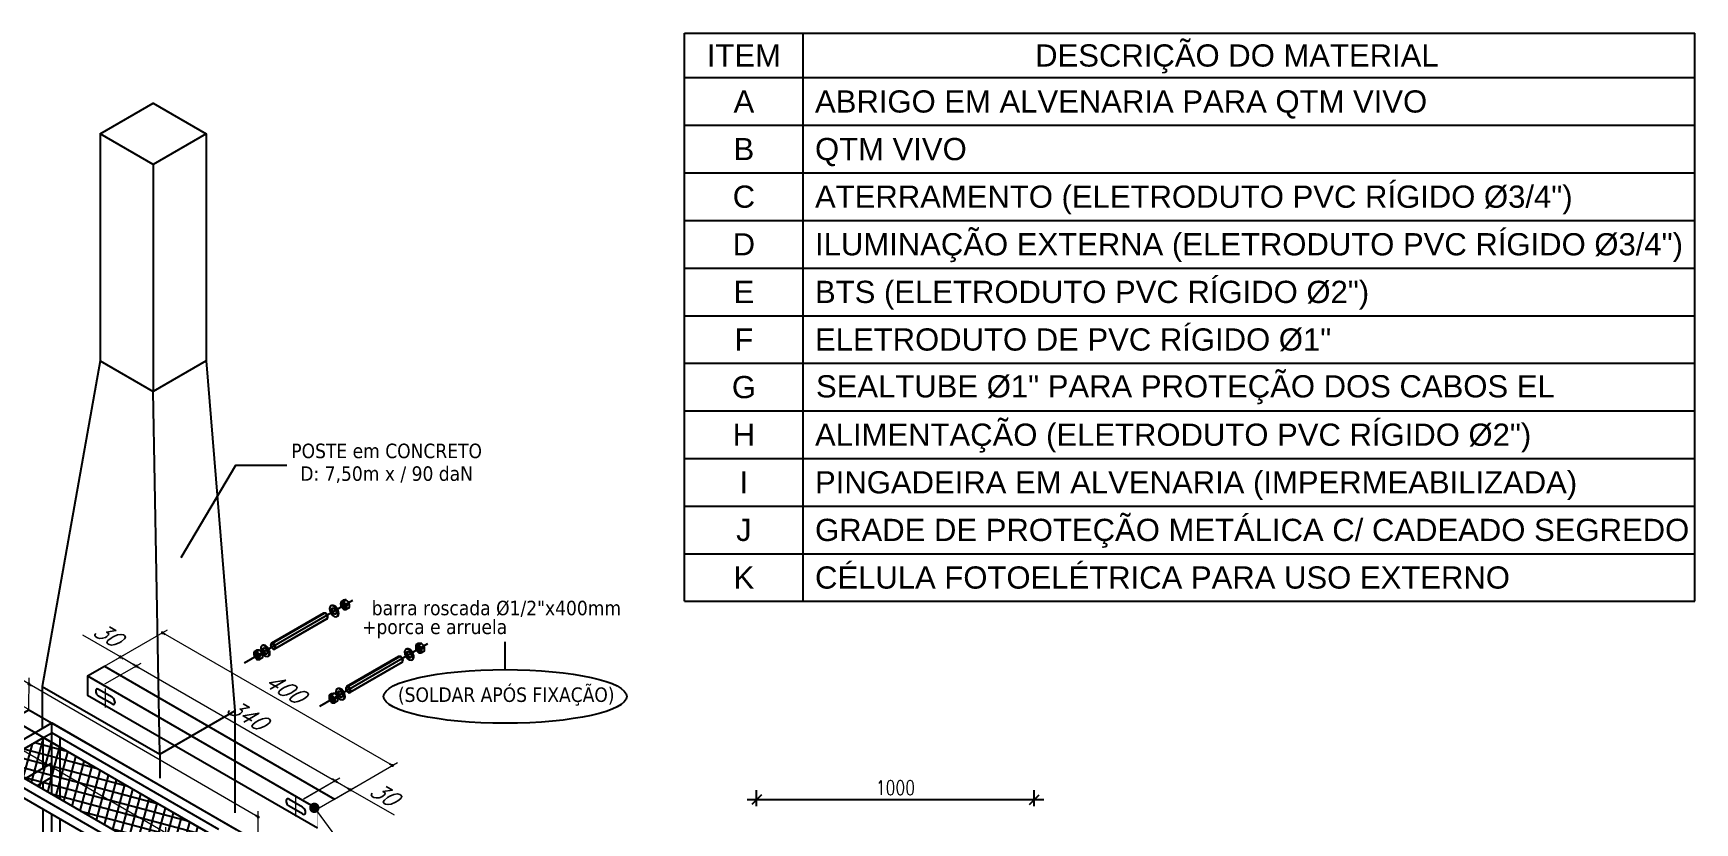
# Model space of a CAD drawing. Header units: inches. Extents: x -7660 to 802, y -193 to 3.
# Drawn here: x 491.84 to 508.31, y -134.21 to -126.38 of the extents above; entities that cross this region are included whole.
import ezdxf
from ezdxf.enums import TextEntityAlignment as Align

# ---------------------------------------------------------------- set-up
doc = ezdxf.new("R2010")
doc.units = ezdxf.units.IN
doc.header["$MEASUREMENT"] = 0
for name, color, linetype in [('0-A INSTALAR', 10, 'Continuous'), ('0-PENA01', 1, 'Continuous'), ('Civil_Titulo', 7, 'Continuous'), ('COTA', 7, 'Continuous'), ('COTAS', 8, 'Continuous'), ('detalhes', 7, 'Continuous'), ('TEXTO', 7, 'Continuous')]:
    doc.layers.add(name, color=color, linetype=linetype)
doc.layers.add('existente', color=8, linetype='Continuous', lineweight=0)
doc.styles.add('Arial', font='arial.ttf')
doc.styles.add('LM-TXT-2', font='simplex.shx', dxfattribs={"width": 0.8})
doc.styles.add('ROMANS', font='romans.shx', dxfattribs={"height": 10})
doc.styles.get("Standard").update_dxf_attribs({"font": 'arial.ttf'})
doc.styles.add('tahoma', font='tahoma.ttf')
doc.dimstyles.new('CIV-COTAS 1-75-A INSTALAR', dxfattribs={"dimscale": 0, "dimtxt": 0.15, "dimasz": 0.1, "dimexe": 0.1, "dimexo": 0.1, "dimgap": 0.05, "dimtad": 1, "dimzin": 1, "dimdsep": 46, "dimtxsty": 'LM-TXT-2', "dimblk": 'OBLIQUE', "dimcen": 0.1, "dimdle": 0.1, "dimclrd": 256, "dimclre": 256, "dimclrt": 256, "dimadec": 0, "dimazin": 0, "dimtfac": 1, "dimtmove": 2, "dimatfit": 3, "dimfxl": 1, "dimtfill": 1, "dimtolj": 1, "dimtzin": 12, "dimarcsym": 0})
doc.dimstyles.get("Standard").update_dxf_attribs({"dimtxt": 0.15, "dimasz": 0.09, "dimexe": 0.18, "dimexo": 0.18, "dimgap": 0.18, "dimtad": 1, "dimdec": 3, "dimzin": 1, "dimdsep": 46, "dimtxsty": 'Standard', "dimblk1": 'DOT', "dimblk2": 'DOT', "dimsah": 1, "dimcen": 2.5, "dimadec": 0, "dimazin": 0, "dimtfac": 1, "dimtdec": 3, "dimtmove": 0, "dimatfit": 3, "dimldrblk": 'DOT', "dimfxl": 1, "dimtolj": 1, "dimtzin": 1, "dimarcsym": 0})
doc.dimstyles.new('STANDARD$0', dxfattribs={"dimtxt": 0.15, "dimasz": 0.25, "dimexe": 0.2, "dimexo": 0.4, "dimgap": 0.08, "dimtad": 1, "dimdsep": 46, "dimtxsty": 'ROMANS', "dimblk": 'OBLIQUE', "dimcen": 2.5, "dimclrd": 1, "dimclre": 1, "dimclrt": 2, "dimadec": 0, "dimazin": 0, "dimtfac": 1, "dimtmove": 2, "dimatfit": 3, "dimldrblk": 'OBLIQUE', "dimfxl": 1, "dimtolj": 1, "dimtzin": 0, "dimarcsym": 0})

# ---------------------------------------------------------------- blocks, each defined once
blk = doc.blocks.new('DOT')
at = {"layer": 'COTAS', "color": 0, "linetype": 'ByBlock'}
blk.add_line((-0.5, 0), (-1, 0), dxfattribs=at)
at = {"layer": 'COTAS', "color": 0, "linetype": 'ByBlock', "const_width": 0.5}
blk.add_lwpolyline([(-0.25, 0, 1), (0.25, 0, 1)], format="xyb", close=True, dxfattribs=at)
blk = doc.blocks.new('*D109')
at = {"layer": 'existente', "color": 8, "linetype": 'ByBlock', "lineweight": -2, "transparency": 16777216}
for p, q in [((40672.059, 20859.123), (40671.614, 20859.38)), ((40672.059, 20858.766), (40672.059, 20859.181)), ((40673.814, 20858.109), (40672.084, 20859.108)), ((40673.84, 20857.738), (40673.84, 20858.152))]:
    blk.add_line(p, q, dxfattribs=at)
at = {"layer": 'existente', "color": 8, "lineweight": -2, "transparency": 16777216, "xscale": 0.03, "yscale": 0.03, "zscale": 0.03}
for p, rotation in [((40672.059, 20859.123), 150.0000000000421), ((40673.84, 20858.094), 330.0000000000421)]:
    blk.add_blockref('DOT', p, dxfattribs=dict(at, rotation=rotation))
at = {"layer": 'existente', "color": 7, "transparency": 16777216, "insert": (40671.886, 20859.367), "char_height": 0.15, "attachment_point": 5, "rotation": 330, "style": 'ROMANS'}
blk.add_mtext('\\A1;{\\Q-30;300}', dxfattribs=at)
blk = doc.blocks.new('_Dot')
at = {"layer": '0-PENA01', "color": 0, "lineweight": -2}
blk.add_line((-0.5, 0), (-1, 0), dxfattribs=at)
at = {"layer": '0-PENA01', "color": 0, "const_width": 0.5}
blk.add_lwpolyline([(-0.25, 0, 1), (0.25, 0, 1)], format="xyb", close=True, dxfattribs=at)
blk = doc.blocks.new('*D105')
at = {"layer": 'existente', "color": 8, "linetype": 'ByBlock', "lineweight": -2, "transparency": 16777216}
for p, q in [((40672.519, 20859.536), (40671.994, 20859.842)), ((40672.519, 20859.286), (40672.52, 20859.594)), ((40674.707, 20858.265), (40672.545, 20859.521)), ((40674.732, 20858), (40674.733, 20858.308))]:
    blk.add_line(p, q, dxfattribs=at)
at = {"layer": 'existente', "color": 8, "lineweight": -2, "transparency": 16777216, "xscale": 0.03, "yscale": 0.03, "zscale": 0.03}
for p, rotation in [((40672.519, 20859.536), 149.8321694187563), ((40674.733, 20858.25), 329.8321694187563)]:
    blk.add_blockref('DOT', p, dxfattribs=dict(at, rotation=rotation))
at = {"layer": 'existente', "color": 7, "transparency": 16777216, "insert": (40672.265, 20859.829), "char_height": 0.15, "attachment_point": 5, "rotation": 329.8322, "style": 'ROMANS'}
blk.add_mtext('\\A1;{\\Q-30;400}', dxfattribs=at)
blk = doc.blocks.new('*D106')
at = {"layer": 'existente', "color": 8, "linetype": 'ByBlock', "lineweight": -2, "transparency": 16777216}
for p, q in [((40671.7, 20859.729), (40669.29, 20858.337)), ((40672.739, 20859.159), (40671.676, 20859.773)), ((40670.277, 20857.738), (40669.214, 20858.351))]:
    blk.add_line(p, q, dxfattribs=at)
at = {"layer": 'existente', "color": 8, "lineweight": -2, "transparency": 16777216, "xscale": 0.03, "yscale": 0.03, "zscale": 0.03}
for p, rotation in [((40671.726, 20859.744), 30.00000000008391), ((40669.264, 20858.322), 210.000000000084)]:
    blk.add_blockref('DOT', p, dxfattribs=dict(at, rotation=rotation))
at = {"layer": 'existente', "color": 7, "transparency": 16777216, "insert": (40670.306, 20859.068), "char_height": 0.15, "attachment_point": 5, "rotation": 30, "style": 'ROMANS'}
blk.add_mtext('\\A1;{\\Q-30;450}', dxfattribs=at)
blk = doc.blocks.new('*D102')
at = {"layer": 'existente', "color": 8, "linetype": 'ByBlock', "lineweight": -2, "transparency": 16777216}
for p, q in [((40673.402, 20859.796), (40673.038, 20860.006)), ((40673.102, 20859.622), (40673.452, 20859.824)), ((40673.253, 20859.535), (40673.603, 20859.737)), ((40673.527, 20859.723), (40673.428, 20859.781))]:
    blk.add_line(p, q, dxfattribs=at)
at = {"layer": 'existente', "color": 8, "lineweight": -2, "transparency": 16777216, "xscale": 0.03, "yscale": 0.03, "zscale": 0.03}
for p, rotation in [((40673.402, 20859.796), 149.9999999984572), ((40673.553, 20859.708), 329.9999999984572)]:
    blk.add_blockref('DOT', p, dxfattribs=dict(at, rotation=rotation))
at = {"layer": 'existente', "color": 7, "transparency": 16777216, "insert": (40673.269, 20860.016), "char_height": 0.15, "attachment_point": 5, "rotation": 330, "style": 'ROMANS'}
blk.add_mtext('\\A1;{\\Q30;30}', dxfattribs=at)
blk = doc.blocks.new('*D112')
at = {"layer": 'existente', "color": 8, "linetype": 'ByBlock', "lineweight": -2, "transparency": 16777216}
for p, q in [((40673.248, 20859.707), (40673.858, 20860.059)), ((40673.834, 20860.015), (40676.003, 20858.763)), ((40675.469, 20858.424), (40676.079, 20858.777))]:
    blk.add_line(p, q, dxfattribs=at)
at = {"layer": 'existente', "color": 8, "lineweight": -2, "transparency": 16777216, "xscale": 0.03, "yscale": 0.03, "zscale": 0.03}
for p, rotation in [((40673.808, 20860.03), 149.9999999997598), ((40676.029, 20858.748), 329.9999999997598)]:
    blk.add_blockref('DOT', p, dxfattribs=dict(at, rotation=rotation))
at = {"layer": 'existente', "color": 7, "transparency": 16777216, "insert": (40674.981, 20859.497), "char_height": 0.15, "attachment_point": 5, "rotation": 330, "style": 'ROMANS'}
blk.add_mtext('\\A1;{\\Q30;400}', dxfattribs=at)
blk = doc.blocks.new('*D103')
at = {"layer": 'existente', "color": 8, "linetype": 'ByBlock', "lineweight": -2, "transparency": 16777216}
for p, q in [((40675.171, 20858.427), (40675.522, 20858.63)), ((40675.323, 20858.34), (40675.673, 20858.542)), ((40675.498, 20858.586), (40675.597, 20858.528)), ((40675.623, 20858.513), (40676.045, 20858.27))]:
    blk.add_line(p, q, dxfattribs=at)
at = {"layer": 'existente', "color": 8, "lineweight": -2, "transparency": 16777216, "xscale": 0.03, "yscale": 0.03, "zscale": 0.03}
for p, rotation in [((40675.472, 20858.601), 149.9999999984572), ((40675.623, 20858.513), 329.9999999984572)]:
    blk.add_blockref('DOT', p, dxfattribs=dict(at, rotation=rotation))
at = {"layer": 'existente', "color": 7, "transparency": 16777216, "insert": (40675.938, 20858.476), "char_height": 0.15, "attachment_point": 5, "rotation": 330, "style": 'ROMANS'}
blk.add_mtext('\\A1;{\\Q30;30}', dxfattribs=at)
blk = doc.blocks.new('*D104')
at = {"layer": 'existente', "color": 8, "linetype": 'ByBlock', "lineweight": -2, "transparency": 16777216}
for p, q in [((40673.253, 20859.535), (40673.603, 20859.737)), ((40673.579, 20859.693), (40675.446, 20858.616)), ((40675.172, 20858.427), (40675.522, 20858.629))]:
    blk.add_line(p, q, dxfattribs=at)
at = {"layer": 'existente', "color": 8, "lineweight": -2, "transparency": 16777216, "xscale": 0.03, "yscale": 0.03, "zscale": 0.03}
for p, rotation in [((40673.553, 20859.708), 149.9999999998046), ((40675.472, 20858.601), 329.9999999998046)]:
    blk.add_blockref('DOT', p, dxfattribs=dict(at, rotation=rotation))
at = {"layer": 'existente', "color": 7, "transparency": 16777216, "insert": (40674.614, 20859.24), "char_height": 0.15, "attachment_point": 5, "rotation": 330, "style": 'ROMANS'}
blk.add_mtext('\\A1;{\\Q30;340}', dxfattribs=at)
blk = doc.blocks.new('_OBLIQUE')
at = {"color": 0, "linetype": 'ByBlock', "lineweight": -2}
blk.add_line((-0.5, -0.5), (0.5, 0.5), dxfattribs=at)
blk = doc.blocks.new('*D121')
at = {"lineweight": -2, "transparency": 16777216}
for p, q in [((3761.712, 1841.316), (3761.712, 1841.486)), ((3764.617, 1841.316), (3764.617, 1841.486)), ((3761.612, 1841.386), (3764.717, 1841.386))]:
    blk.add_line(p, q, dxfattribs=at)
at = {"lineweight": -2, "transparency": 16777216, "xscale": 0.1, "yscale": 0.1, "zscale": 0.1, "rotation": 180}
blk.add_blockref('_OBLIQUE', (3761.712, 1841.386), dxfattribs=at)
at = {"lineweight": -2, "transparency": 16777216, "xscale": 0.1, "yscale": 0.1, "zscale": 0.1}
blk.add_blockref('_OBLIQUE', (3764.617, 1841.386), dxfattribs=at)
at = {"transparency": 16777216, "insert": (3763.164, 1841.511), "char_height": 0.15, "attachment_point": 5, "style": 'LM-TXT-2', "bg_fill": 3, "box_fill_scale": 1.1, "bg_fill_color": 256, "bg_fill_true_color": 13158600, "bg_fill_transparency": 0}
blk.add_mtext('\\A1;1000', dxfattribs=at)
blk = doc.blocks.new('fddg.f5g.f65g.df65g.df')
at = {"layer": 'detalhes', "linetype": 'ByBlock'}
h = blk.add_hatch(dxfattribs=at)
h.set_pattern_fill('ANSI37', color=8, scale=0.7, angle=30)
h.set_pattern_definition([(75, (-40717.41185, -20847.534755), (-0.0845185098, 0.02264666645), []), (165, (-40717.41185, -20847.534755), (-0.02264666645, -0.0845185098), [])])
h.paths.add_polyline_path([(-1.764, -1.989), (-0.149, -2.921), (0.286, -2.671), (-1.333, -1.74)])
at = {"color": 8, "linetype": 'ByBlock'}
for p, q in [((-0.782, 4.094), (-0.782, 1.9)), ((0.242, 4.094), (0.242, 1.9)), ((-0.27, 3.798), (-0.27, 1.605)), ((-0.782, 1.9), (-1.342, -1.243)), ((-0.782, 1.9), (-0.27, 1.605)), ((0.242, 1.9), (-0.27, 1.605)), ((0.242, 1.9), (0.518, -1.479)), ((0.613, -1.014), (1.658, -0.411)), ((1.586, -0.453), (1.542, -0.478)), ((0.748, -0.936), (0.704, -0.962)), ((1.338, -1.433), (2.383, -0.83)), ((2.311, -0.871), (2.267, -0.897)), ((-1.342, -1.243), (-1.342, -1.649)), ((1.474, -1.355), (1.429, -1.38)), ((-0.207, -1.898), (0.518, -1.479)), ((0.518, -1.479), (0.518, -2.465)), ((-0.207, -1.898), (-0.207, -2.129))]:
    blk.add_line(p, q, dxfattribs=at)
at = {"color": 1, "linetype": 'ByBlock'}
for p, q in [((-0.904, -1.142), (-0.741, -1.048)), ((-0.741, -1.048), (1.48, -2.331)), ((-0.904, -1.142), (1.317, -2.425)), ((-0.904, -1.142), (-0.904, -1.331)), ((1.317, -2.613), (-0.904, -1.331)), ((-1.93, -1.989), (-1.413, -1.69)), ((-1.764, -1.989), (-1.33, -1.738))]:
    blk.add_line(p, q, dxfattribs=at)
at = {"color": 1}
for p, q in [((-0.667, -1.347), (-0.797, -1.272)), ((-0.667, -1.413), (-0.797, -1.338)), ((1.172, -2.409), (1.042, -2.334)), ((1.172, -2.475), (1.042, -2.399))]:
    blk.add_line(p, q, dxfattribs=at)
at = {"color": 8}
for p, q in [((-1.413, -1.69), (-1.25, -1.596)), ((-1.33, -1.738), (-1.25, -1.692)), ((0.365, -2.625), (-1.25, -1.692))]:
    blk.add_line(p, q, dxfattribs=at)
at = {"color": 8, "linetype": 'ByBlock'}
for points in [[(-0.27, 3.798), (-0.782, 4.094), (-0.27, 4.389), (0.242, 4.094), (-0.27, 3.798)], [(-1.342, -1.243), (-0.207, -1.898), (-0.27, 1.605)], [(0, 0), (0.529, 0.893), (1.021, 0.893)]]:
    blk.add_lwpolyline(points, dxfattribs=at)
at = {"color": 1}
for points in [[(3.129, -1.081), (3.129, -0.813)], [(-1.511, -2.135), (-1.257, -1.989), (-1.257, -2.127), (-1.39, -2.204)]]:
    blk.add_lwpolyline(points, dxfattribs=at)
at = {"color": 1, "linetype": 'ByBlock'}
for points in [[(0.589, -2.846), (-1.633, -1.563), (-1.47, -1.469), (0.752, -2.751)], [(-1.333, -2.032), (-1.333, -1.74)], [(-1.25, -2.285), (-1.25, -1.784)], [(-1.167, -2.333), (-1.167, -1.832)], [(-1.764, -1.989), (-1.93, -1.989), (-0.149, -3.017)], [(-1.93, -1.989), (-1.764, -1.989), (-0.149, -2.921)], [(-1.826, -2.145), (-0.149, -3.114)], [(-1.333, -2.237), (-1.333, -2.171)], [(-1.333, -4.821), (-1.333, -2.43)], [(-1.25, -4.773), (-1.25, -2.478)], [(-1.167, -4.917), (-1.167, -2.526)]]:
    blk.add_lwpolyline(points, dxfattribs=at)
at = {"color": 8}
for points in [[(-1.25, -1.784), (-1.25, -1.596), (0.532, -2.625)], [(-1.167, -1.832), (-1.167, -1.74)]]:
    blk.add_lwpolyline(points, dxfattribs=at)
at = {"color": 1}
blk.add_lwpolyline([(-1.764, -1.989), (-0.149, -2.921), (0.286, -2.671), (-1.333, -1.74)], close=True, dxfattribs=at)
at = {"color": 1, "linetype": 'ByBlock', "const_width": 0.005}
blk.add_lwpolyline([(1.317, -2.613), (1.317, -2.425), (1.48, -2.331)], dxfattribs=at)
at = {"color": 1}
blk.add_ellipse((3.129, -1.34), major_axis=(-1.174, 0), ratio=0.220588, dxfattribs=at)
at = {"color": 1, "linetype": 'ByBlock'}
for centre, start_param, end_param in [((-0.797, -1.305), 2.356194, 5.497787), ((-0.667, -1.38), 5.497787, 8.63938), ((1.042, -2.366), 2.356194, 5.497787), ((1.172, -2.442), 5.497787, 8.63938)]:
    blk.add_ellipse(centre, major_axis=(0.0201, -0.0349), ratio=0.57735, start_param=start_param, end_param=end_param, dxfattribs=at)
at = {"layer": '0-A INSTALAR', "color": 4, "extrusion": (0.707107, -0.408248, 0.57735)}
for p, q in [((1.445, -0.466), (1.449, -0.464)), ((1.565, -0.411), (1.542, -0.425)), ((1.595, -0.409), (1.572, -0.422)), ((1.601, -0.458), (1.624, -0.445)), ((1.624, -0.484), (1.601, -0.498)), ((0.728, -0.895), (0.705, -0.908)), ((0.757, -0.892), (0.734, -0.906)), ((0.763, -0.942), (0.786, -0.929)), ((0.781, -0.849), (0.785, -0.847)), ((2.17, -0.885), (2.174, -0.882)), ((2.29, -0.83), (2.267, -0.843)), ((2.32, -0.827), (2.297, -0.841)), ((2.326, -0.877), (2.349, -0.864)), ((2.349, -0.903), (2.326, -0.916)), ((0.786, -0.968), (0.763, -0.981)), ((1.506, -1.268), (1.51, -1.266)), ((1.453, -1.314), (1.43, -1.327)), ((1.482, -1.311), (1.459, -1.324)), ((1.488, -1.361), (1.511, -1.347)), ((1.511, -1.386), (1.488, -1.4))]:
    blk.add_line(p, q, dxfattribs=at)
at = {"layer": '0-A INSTALAR', "color": 4}
for p, q in [((1.375, -0.537), (0.873, -0.826)), ((0.883, -0.825), (1.385, -0.536)), ((1.408, -0.594), (0.906, -0.884)), ((0.913, -0.873), (1.414, -0.584)), ((2.1, -0.955), (1.598, -1.245)), ((1.608, -1.244), (2.11, -0.954)), ((2.133, -1.013), (1.631, -1.302)), ((1.638, -1.292), (2.139, -1.002))]:
    blk.add_line(p, q, dxfattribs=at)
for centre, radius, start, end in [((1.597, -0.603), 0.195, 90.7761, 99.4318), ((1.541, -0.482), 0.0906, 23.8545, 53.7334), ((1.494, -0.465), 0.131, 351.4326, 8.5674), ((0.76, -1.087), 0.195, 90.7761, 99.4318), ((0.703, -0.965), 0.0906, 23.8545, 53.7334), ((0.657, -0.948), 0.131, 351.4326, 8.5674), ((2.322, -1.022), 0.195, 90.7761, 99.4318), ((2.266, -0.901), 0.0906, 23.8545, 53.7334), ((2.219, -0.883), 0.131, 351.4326, 8.5674), ((1.485, -1.506), 0.195, 90.7761, 99.4318), ((1.429, -1.384), 0.0906, 23.8545, 53.7334), ((1.382, -1.367), 0.131, 351.4326, 8.5674)]:
    blk.add_arc(centre, radius, start, end, dxfattribs=at)
for centre, major_axis, start_param, end_param in [((1.474, -0.517), (0.0296, -0.0512), 4.840834, 10.995574), ((1.48, -0.514), (0.0296, -0.0512), 6.193368, 9.514595), ((1.572, -0.461), (0.0157, -0.0271), 3.314059, 6.110719), ((1.575, -0.459), (0.0165, -0.0286), 3.314059, 6.110719), ((1.578, -0.457), (0.0157, -0.0271), 3.314059, 6.110719), ((1.581, -0.456), (0.0165, -0.0286), 3.491941, 5.932837), ((1.584, -0.454), (0.0157, -0.0271), 3.538411, 5.886367), ((1.587, -0.452), (0.0165, -0.0286), 3.682411, 5.742367), ((1.589, -0.451), (0.0157, -0.0271), 3.765888, 5.65889), ((1.592, -0.449), (0.0165, -0.0286), 3.898189, 5.526589), ((1.595, -0.448), (0.0157, -0.0271), 4.027976, 5.396802), ((1.598, -0.446), (0.0165, -0.0286), 4.173079, 5.251699), ((1.601, -0.444), (0.0157, -0.0271), 4.434147, 4.990631), ((1.391, -0.565), (0.0166, -0.0287), 0, 3.141593), ((1.399, -0.561), (0.0132, -0.0229), 0.146601, 2.994991), ((1.48, -0.514), (0.0165, -0.0286), 3.303128, 6.12165), ((0.735, -0.944), (0.0157, -0.0271), 3.314059, 6.110719), ((0.738, -0.943), (0.0165, -0.0286), 3.314059, 6.110719), ((0.74, -0.941), (0.0157, -0.0271), 3.314059, 6.110719), ((0.743, -0.939), (0.0165, -0.0286), 3.491941, 5.932837), ((0.746, -0.938), (0.0157, -0.0271), 3.538411, 5.886367), ((0.749, -0.936), (0.0165, -0.0286), 3.682411, 5.742367), ((0.752, -0.934), (0.0157, -0.0271), 3.765888, 5.65889), ((0.755, -0.933), (0.0165, -0.0286), 3.898189, 5.526589), ((0.757, -0.931), (0.0157, -0.0271), 4.027976, 5.396802), ((0.76, -0.929), (0.0165, -0.0286), 4.173079, 5.251699), ((0.763, -0.928), (0.0157, -0.0271), 4.434147, 4.990631), ((0.81, -0.901), (0.0296, -0.0512), 4.840834, 10.995574), ((0.815, -0.898), (0.0296, -0.0512), 6.193368, 9.514595), ((0.815, -0.898), (0.0165, -0.0286), 3.303128, 6.12165), ((0.889, -0.855), (0.0166, -0.0287), -1.104568, 4.246161), ((2.116, -0.984), (0.0166, -0.0287), 0, 3.141593), ((2.124, -0.979), (0.0132, -0.0229), 0.146601, 2.994991), ((2.2, -0.936), (0.0296, -0.0512), 4.840834, 10.995574), ((2.205, -0.933), (0.0296, -0.0512), 6.193368, 9.514595), ((2.205, -0.933), (0.0165, -0.0286), 3.303128, 6.12165), ((2.297, -0.879), (0.0157, -0.0271), 3.314059, 6.110719), ((2.3, -0.878), (0.0165, -0.0286), 3.314059, 6.110719), ((2.303, -0.876), (0.0157, -0.0271), 3.314059, 6.110719), ((2.306, -0.874), (0.0165, -0.0286), 3.491941, 5.932837), ((2.309, -0.873), (0.0157, -0.0271), 3.538411, 5.886367), ((2.312, -0.871), (0.0165, -0.0286), 3.682411, 5.742367), ((2.314, -0.87), (0.0157, -0.0271), 3.765888, 5.65889), ((2.317, -0.868), (0.0165, -0.0286), 3.898189, 5.526589), ((2.32, -0.866), (0.0157, -0.0271), 4.027976, 5.396802), ((2.323, -0.865), (0.0165, -0.0286), 4.173079, 5.251699), ((2.326, -0.863), (0.0157, -0.0271), 4.434147, 4.990631), ((1.535, -1.319), (0.0296, -0.0512), 4.840834, 10.995574), ((1.541, -1.316), (0.0296, -0.0512), 6.193368, 9.514595), ((1.615, -1.274), (0.0166, -0.0287), -1.104568, 4.246161), ((1.46, -1.363), (0.0157, -0.0271), 3.314059, 6.110719), ((1.463, -1.361), (0.0165, -0.0286), 3.314059, 6.110719), ((1.465, -1.36), (0.0157, -0.0271), 3.314059, 6.110719), ((1.468, -1.358), (0.0165, -0.0286), 3.491941, 5.932837), ((1.471, -1.356), (0.0157, -0.0271), 3.538411, 5.886367), ((1.474, -1.355), (0.0165, -0.0286), 3.682411, 5.742367), ((1.477, -1.353), (0.0157, -0.0271), 3.765888, 5.65889), ((1.48, -1.351), (0.0165, -0.0286), 3.898189, 5.526589), ((1.482, -1.35), (0.0157, -0.0271), 4.027976, 5.396802), ((1.485, -1.348), (0.0165, -0.0286), 4.173079, 5.251699), ((1.488, -1.347), (0.0157, -0.0271), 4.434147, 4.990631), ((1.541, -1.316), (0.0165, -0.0286), 3.303128, 6.12165)]:
    blk.add_ellipse(centre, major_axis=major_axis, ratio=0.57735, start_param=start_param, end_param=end_param, dxfattribs=at)
for centre, major_axis in [((1.57, -0.462), (0.0165, -0.0286)), ((1.474, -0.517), (0.0165, -0.0286)), ((0.732, -0.946), (0.0165, -0.0286)), ((0.81, -0.901), (0.0165, -0.0286)), ((0.886, -0.857), (0.0131, -0.0228)), ((2.2, -0.936), (0.0165, -0.0286)), ((2.295, -0.881), (0.0165, -0.0286)), ((1.611, -1.276), (0.0131, -0.0228)), ((1.457, -1.364), (0.0165, -0.0286)), ((1.535, -1.319), (0.0165, -0.0286))]:
    blk.add_ellipse(centre, major_axis=major_axis, ratio=0.57735, dxfattribs=at)
for points, knots in [([(1.542, -0.425), (1.542, -0.425), (1.542, -0.425), (1.541, -0.429), (1.541, -0.432), (1.54, -0.439), (1.54, -0.442), (1.54, -0.448), (1.54, -0.452), (1.541, -0.458), (1.541, -0.46), (1.542, -0.463)], [0.7728044, 0.7728044, 0.7728044, 0.7728044, 0.7917463, 0.7917463, 0.9764938, 0.9764938, 1.1612413, 1.1612413, 1.3459888, 1.3459888, 1.5197332, 1.5197332, 1.5197332, 1.5197332]), ([(1.572, -0.422), (1.571, -0.422), (1.571, -0.422), (1.568, -0.423), (1.565, -0.423), (1.56, -0.424), (1.557, -0.424), (1.553, -0.425), (1.55, -0.425), (1.546, -0.425), (1.544, -0.425), (1.542, -0.425), (1.542, -0.425), (1.542, -0.425)], [0.7728044, 0.7728044, 0.7728044, 0.7728044, 0.7917463, 0.7917463, 0.9764938, 0.9764938, 1.1612413, 1.1612413, 1.3459888, 1.3459888, 1.5307363, 1.5307363, 1.5496782, 1.5496782, 1.5496782, 1.5496782]), ([(1.542, -0.463), (1.542, -0.463), (1.542, -0.463), (1.542, -0.463), (1.542, -0.464), (1.542, -0.464), (1.542, -0.464), (1.543, -0.464), (1.543, -0.465), (1.543, -0.465), (1.543, -0.465), (1.543, -0.465)], [5.20496061, 5.20496061, 5.20496061, 5.20496061, 5.21800097, 5.21800097, 5.23104133, 5.23104133, 5.2440817, 5.2440817, 5.25712206, 5.25712206, 5.27016242, 5.27016242, 5.27016242, 5.27016242]), ([(1.543, -0.465), (1.544, -0.468), (1.546, -0.471), (1.55, -0.477), (1.553, -0.48), (1.557, -0.486), (1.56, -0.489), (1.565, -0.495), (1.568, -0.497), (1.571, -0.5), (1.571, -0.5), (1.572, -0.5)], [0.8057246, 0.8057246, 0.8057246, 0.8057246, 0.9764938, 0.9764938, 1.1612413, 1.1612413, 1.3459888, 1.3459888, 1.5307363, 1.5307363, 1.5496782, 1.5496782, 1.5496782, 1.5496782]), ([(1.601, -0.458), (1.6, -0.458), (1.6, -0.458), (1.597, -0.456), (1.594, -0.453), (1.589, -0.447), (1.586, -0.444), (1.582, -0.439), (1.579, -0.436), (1.575, -0.429), (1.573, -0.426), (1.572, -0.423), (1.572, -0.422), (1.572, -0.422)], [0.7728044, 0.7728044, 0.7728044, 0.7728044, 0.7917463, 0.7917463, 0.9764938, 0.9764938, 1.1612413, 1.1612413, 1.3459888, 1.3459888, 1.5307363, 1.5307363, 1.5496782, 1.5496782, 1.5496782, 1.5496782]), ([(1.601, -0.498), (1.601, -0.497), (1.601, -0.497), (1.6, -0.495), (1.599, -0.492), (1.599, -0.485), (1.599, -0.482), (1.599, -0.476), (1.599, -0.473), (1.599, -0.466), (1.6, -0.463), (1.601, -0.459), (1.601, -0.459), (1.601, -0.458)], [0.7728044, 0.7728044, 0.7728044, 0.7728044, 0.7917463, 0.7917463, 0.9764938, 0.9764938, 1.1612413, 1.1612413, 1.3459888, 1.3459888, 1.5307363, 1.5307363, 1.5496782, 1.5496782, 1.5496782, 1.5496782]), ([(1.572, -0.5), (1.572, -0.5), (1.572, -0.5), (1.573, -0.501), (1.575, -0.501), (1.579, -0.5), (1.582, -0.5), (1.586, -0.5), (1.589, -0.5), (1.594, -0.499), (1.597, -0.498), (1.6, -0.498), (1.6, -0.498), (1.601, -0.498)], [0.7728044, 0.7728044, 0.7728044, 0.7728044, 0.7917463, 0.7917463, 0.9764938, 0.9764938, 1.1612413, 1.1612413, 1.3459888, 1.3459888, 1.5307363, 1.5307363, 1.5496782, 1.5496782, 1.5496782, 1.5496782]), ([(0.705, -0.908), (0.705, -0.909), (0.704, -0.909), (0.703, -0.913), (0.703, -0.916), (0.703, -0.923), (0.703, -0.926), (0.703, -0.932), (0.703, -0.935), (0.703, -0.941), (0.703, -0.944), (0.704, -0.946)], [0.7728044, 0.7728044, 0.7728044, 0.7728044, 0.7917463, 0.7917463, 0.9764938, 0.9764938, 1.1612413, 1.1612413, 1.3459888, 1.3459888, 1.5197332, 1.5197332, 1.5197332, 1.5197332]), ([(0.704, -0.946), (0.704, -0.946), (0.704, -0.947), (0.705, -0.947), (0.705, -0.947), (0.705, -0.947), (0.705, -0.948), (0.705, -0.948), (0.705, -0.948), (0.705, -0.949), (0.705, -0.949), (0.705, -0.949)], [5.20496061, 5.20496061, 5.20496061, 5.20496061, 5.21800097, 5.21800097, 5.23104133, 5.23104133, 5.2440817, 5.2440817, 5.25712206, 5.25712206, 5.27016242, 5.27016242, 5.27016242, 5.27016242]), ([(0.734, -0.906), (0.734, -0.906), (0.733, -0.906), (0.73, -0.907), (0.727, -0.907), (0.722, -0.908), (0.72, -0.908), (0.715, -0.908), (0.713, -0.909), (0.708, -0.909), (0.706, -0.909), (0.705, -0.908), (0.705, -0.908), (0.705, -0.908)], [0.7728044, 0.7728044, 0.7728044, 0.7728044, 0.7917463, 0.7917463, 0.9764938, 0.9764938, 1.1612413, 1.1612413, 1.3459888, 1.3459888, 1.5307363, 1.5307363, 1.5496782, 1.5496782, 1.5496782, 1.5496782]), ([(0.705, -0.949), (0.707, -0.952), (0.708, -0.955), (0.713, -0.961), (0.715, -0.964), (0.72, -0.969), (0.722, -0.972), (0.727, -0.978), (0.73, -0.981), (0.733, -0.983), (0.734, -0.983), (0.734, -0.984)], [0.8057246, 0.8057246, 0.8057246, 0.8057246, 0.9764938, 0.9764938, 1.1612413, 1.1612413, 1.3459888, 1.3459888, 1.5307363, 1.5307363, 1.5496782, 1.5496782, 1.5496782, 1.5496782]), ([(0.763, -0.942), (0.763, -0.942), (0.763, -0.942), (0.759, -0.939), (0.757, -0.937), (0.751, -0.931), (0.749, -0.928), (0.744, -0.922), (0.742, -0.919), (0.737, -0.913), (0.735, -0.91), (0.734, -0.906), (0.734, -0.906), (0.734, -0.906)], [0.7728044, 0.7728044, 0.7728044, 0.7728044, 0.7917463, 0.7917463, 0.9764938, 0.9764938, 1.1612413, 1.1612413, 1.3459888, 1.3459888, 1.5307363, 1.5307363, 1.5496782, 1.5496782, 1.5496782, 1.5496782]), ([(0.763, -0.981), (0.763, -0.981), (0.763, -0.981), (0.762, -0.978), (0.762, -0.975), (0.761, -0.969), (0.761, -0.966), (0.761, -0.96), (0.761, -0.956), (0.762, -0.95), (0.762, -0.946), (0.763, -0.943), (0.763, -0.942), (0.763, -0.942)], [0.7728044, 0.7728044, 0.7728044, 0.7728044, 0.7917463, 0.7917463, 0.9764938, 0.9764938, 1.1612413, 1.1612413, 1.3459888, 1.3459888, 1.5307363, 1.5307363, 1.5496782, 1.5496782, 1.5496782, 1.5496782]), ([(2.267, -0.843), (2.267, -0.844), (2.267, -0.844), (2.266, -0.848), (2.266, -0.851), (2.265, -0.858), (2.265, -0.861), (2.265, -0.867), (2.265, -0.87), (2.266, -0.876), (2.266, -0.879), (2.267, -0.881)], [0.7728044, 0.7728044, 0.7728044, 0.7728044, 0.7917463, 0.7917463, 0.9764938, 0.9764938, 1.1612413, 1.1612413, 1.3459888, 1.3459888, 1.5197332, 1.5197332, 1.5197332, 1.5197332]), ([(2.297, -0.841), (2.296, -0.841), (2.296, -0.841), (2.293, -0.842), (2.29, -0.842), (2.285, -0.843), (2.282, -0.843), (2.278, -0.843), (2.275, -0.844), (2.271, -0.844), (2.269, -0.844), (2.268, -0.843), (2.268, -0.843), (2.267, -0.843)], [0.7728044, 0.7728044, 0.7728044, 0.7728044, 0.7917463, 0.7917463, 0.9764938, 0.9764938, 1.1612413, 1.1612413, 1.3459888, 1.3459888, 1.5307363, 1.5307363, 1.5496782, 1.5496782, 1.5496782, 1.5496782]), ([(2.267, -0.881), (2.267, -0.881), (2.267, -0.882), (2.267, -0.882), (2.267, -0.882), (2.267, -0.883), (2.268, -0.883), (2.268, -0.883), (2.268, -0.883), (2.268, -0.884), (2.268, -0.884), (2.268, -0.884)], [5.20496061, 5.20496061, 5.20496061, 5.20496061, 5.21800097, 5.21800097, 5.23104133, 5.23104133, 5.2440817, 5.2440817, 5.25712206, 5.25712206, 5.27016242, 5.27016242, 5.27016242, 5.27016242]), ([(2.268, -0.884), (2.269, -0.887), (2.271, -0.89), (2.275, -0.896), (2.278, -0.899), (2.282, -0.905), (2.285, -0.908), (2.29, -0.913), (2.293, -0.916), (2.296, -0.918), (2.296, -0.919), (2.297, -0.919)], [0.8057246, 0.8057246, 0.8057246, 0.8057246, 0.9764938, 0.9764938, 1.1612413, 1.1612413, 1.3459888, 1.3459888, 1.5307363, 1.5307363, 1.5496782, 1.5496782, 1.5496782, 1.5496782]), ([(2.326, -0.877), (2.326, -0.877), (2.325, -0.877), (2.322, -0.874), (2.319, -0.872), (2.314, -0.866), (2.311, -0.863), (2.307, -0.857), (2.305, -0.854), (2.3, -0.848), (2.298, -0.845), (2.297, -0.841), (2.297, -0.841), (2.297, -0.841)], [0.7728044, 0.7728044, 0.7728044, 0.7728044, 0.7917463, 0.7917463, 0.9764938, 0.9764938, 1.1612413, 1.1612413, 1.3459888, 1.3459888, 1.5307363, 1.5307363, 1.5496782, 1.5496782, 1.5496782, 1.5496782]), ([(2.297, -0.919), (2.297, -0.919), (2.297, -0.919), (2.298, -0.919), (2.3, -0.919), (2.305, -0.919), (2.307, -0.919), (2.311, -0.918), (2.314, -0.918), (2.319, -0.918), (2.322, -0.917), (2.325, -0.916), (2.326, -0.916), (2.326, -0.916)], [0.7728044, 0.7728044, 0.7728044, 0.7728044, 0.7917463, 0.7917463, 0.9764938, 0.9764938, 1.1612413, 1.1612413, 1.3459888, 1.3459888, 1.5307363, 1.5307363, 1.5496782, 1.5496782, 1.5496782, 1.5496782]), ([(2.326, -0.916), (2.326, -0.916), (2.326, -0.916), (2.325, -0.913), (2.324, -0.91), (2.324, -0.904), (2.324, -0.901), (2.324, -0.895), (2.324, -0.892), (2.324, -0.885), (2.325, -0.882), (2.326, -0.878), (2.326, -0.878), (2.326, -0.877)], [0.7728044, 0.7728044, 0.7728044, 0.7728044, 0.7917463, 0.7917463, 0.9764938, 0.9764938, 1.1612413, 1.1612413, 1.3459888, 1.3459888, 1.5307363, 1.5307363, 1.5496782, 1.5496782, 1.5496782, 1.5496782]), ([(0.734, -0.984), (0.734, -0.984), (0.734, -0.984), (0.735, -0.984), (0.737, -0.984), (0.742, -0.984), (0.744, -0.984), (0.749, -0.983), (0.751, -0.983), (0.757, -0.982), (0.759, -0.982), (0.763, -0.981), (0.763, -0.981), (0.763, -0.981)], [0.7728044, 0.7728044, 0.7728044, 0.7728044, 0.7917463, 0.7917463, 0.9764938, 0.9764938, 1.1612413, 1.1612413, 1.3459888, 1.3459888, 1.5307363, 1.5307363, 1.5496782, 1.5496782, 1.5496782, 1.5496782]), ([(1.43, -1.327), (1.43, -1.327), (1.43, -1.328), (1.429, -1.331), (1.428, -1.335), (1.428, -1.341), (1.428, -1.345), (1.428, -1.351), (1.428, -1.354), (1.428, -1.36), (1.429, -1.363), (1.429, -1.365)], [0.7728044, 0.7728044, 0.7728044, 0.7728044, 0.7917463, 0.7917463, 0.9764938, 0.9764938, 1.1612413, 1.1612413, 1.3459888, 1.3459888, 1.5197332, 1.5197332, 1.5197332, 1.5197332]), ([(1.429, -1.365), (1.429, -1.365), (1.43, -1.365), (1.43, -1.366), (1.43, -1.366), (1.43, -1.366), (1.43, -1.366), (1.43, -1.367), (1.43, -1.367), (1.43, -1.367), (1.43, -1.367), (1.43, -1.368)], [5.20496061, 5.20496061, 5.20496061, 5.20496061, 5.21800097, 5.21800097, 5.23104133, 5.23104133, 5.2440817, 5.2440817, 5.25712206, 5.25712206, 5.27016242, 5.27016242, 5.27016242, 5.27016242]), ([(1.459, -1.324), (1.459, -1.324), (1.458, -1.324), (1.455, -1.325), (1.452, -1.326), (1.447, -1.326), (1.445, -1.327), (1.44, -1.327), (1.438, -1.327), (1.433, -1.327), (1.431, -1.327), (1.43, -1.327), (1.43, -1.327), (1.43, -1.327)], [0.7728044, 0.7728044, 0.7728044, 0.7728044, 0.7917463, 0.7917463, 0.9764938, 0.9764938, 1.1612413, 1.1612413, 1.3459888, 1.3459888, 1.5307363, 1.5307363, 1.5496782, 1.5496782, 1.5496782, 1.5496782]), ([(1.43, -1.368), (1.432, -1.371), (1.434, -1.373), (1.438, -1.379), (1.44, -1.383), (1.445, -1.388), (1.447, -1.391), (1.452, -1.397), (1.455, -1.4), (1.458, -1.402), (1.459, -1.402), (1.459, -1.402)], [0.8057246, 0.8057246, 0.8057246, 0.8057246, 0.9764938, 0.9764938, 1.1612413, 1.1612413, 1.3459888, 1.3459888, 1.5307363, 1.5307363, 1.5496782, 1.5496782, 1.5496782, 1.5496782]), ([(1.488, -1.361), (1.488, -1.36), (1.488, -1.36), (1.484, -1.358), (1.482, -1.355), (1.476, -1.349), (1.474, -1.346), (1.469, -1.341), (1.467, -1.338), (1.463, -1.332), (1.461, -1.328), (1.459, -1.325), (1.459, -1.325), (1.459, -1.324)], [0.7728044, 0.7728044, 0.7728044, 0.7728044, 0.7917463, 0.7917463, 0.9764938, 0.9764938, 1.1612413, 1.1612413, 1.3459888, 1.3459888, 1.5307363, 1.5307363, 1.5496782, 1.5496782, 1.5496782, 1.5496782]), ([(1.459, -1.402), (1.459, -1.402), (1.459, -1.402), (1.461, -1.403), (1.463, -1.403), (1.467, -1.403), (1.469, -1.402), (1.474, -1.402), (1.476, -1.402), (1.482, -1.401), (1.484, -1.401), (1.488, -1.4), (1.488, -1.4), (1.488, -1.4)], [0.7728044, 0.7728044, 0.7728044, 0.7728044, 0.7917463, 0.7917463, 0.9764938, 0.9764938, 1.1612413, 1.1612413, 1.3459888, 1.3459888, 1.5307363, 1.5307363, 1.5496782, 1.5496782, 1.5496782, 1.5496782]), ([(1.488, -1.4), (1.488, -1.399), (1.488, -1.399), (1.487, -1.397), (1.487, -1.394), (1.486, -1.388), (1.486, -1.384), (1.486, -1.378), (1.486, -1.375), (1.487, -1.368), (1.487, -1.365), (1.488, -1.361), (1.488, -1.361), (1.488, -1.361)], [0.7728044, 0.7728044, 0.7728044, 0.7728044, 0.7917463, 0.7917463, 0.9764938, 0.9764938, 1.1612413, 1.1612413, 1.3459888, 1.3459888, 1.5307363, 1.5307363, 1.5496782, 1.5496782, 1.5496782, 1.5496782])]:
    blk.add_open_spline(points, degree=3, knots=knots, dxfattribs=at)
at = {"layer": 'existente', "color": 8}
for p, q in [((-0.732, -1.448), (-0.732, -1.263)), ((1.107, -2.499), (1.107, -2.314))]:
    blk.add_line(p, q, dxfattribs=at)
at = {"layer": 'Civil_Titulo', "color": 7, "linetype": 'ByBlock', "style": 'tahoma'}
for s, p in [('POSTE em CONCRETO', (1.984, 1.031)), ('D: 7,50m x / 90 daN', (1.984, 0.812)), ('barra roscada Ø1/2"x400mm', (3.044, -0.486)), ('+porca e arruela', (2.448, -0.668)), ('(SOLDAR APÓS FIXAÇÃO)', (3.139, -1.323))]:
    blk.add_text(s, height=0.14, dxfattribs=at).set_placement(p, align=Align.MIDDLE_CENTER)
at = {"layer": 'existente'}
for base, p1, p2, angle, text, picture, middle in [((-0.435, -1.047), (-0.887, -1.133), (-0.736, -1.22), 330, '{\\Q30;30}', '*D102', (-0.782, -0.847)), ((0.744, -2.505), (-1.47, -1.469), (0.744, -2.755), 329.8322, '{\\Q-30;400}', '*D105', (-1.786, -1.034)), ((-4.724, -2.433), (-1.25, -1.596), (-3.712, -3.017), 210, '{\\Q-30;450}', '*D106', (-3.62, -1.795)), ((1.483, -2.154), (-0.736, -1.22), (1.183, -2.328), 330, '{\\Q30;340}', '*D104', (0.563, -1.623)), ((-0.149, -2.661), (-1.93, -1.989), (-0.149, -3.017), 330, '{\\Q-30;300}', '*D109', (-2.166, -1.496)), ((1.634, -2.242), (1.183, -2.328), (1.334, -2.415), 330, '{\\Q30;30}', '*D103', (1.887, -2.388))]:
    dim = blk.add_linear_dim(base=base, p1=p1, p2=p2, angle=angle, text=text, dimstyle='STANDARD$0', override={"dimasz": 0.03, "dimexe": 0.05, "dimexo": 0, "dimgap": 0.05, "dimzin": 0, "dimlunit": 6, "dimblk": 'DOT', "dimcen": 0, "dimdle": 0.04, "dimclrd": 8, "dimclre": 8, "dimclrt": 7, "dimadec": 2, "dimtofl": 0, "dimtmove": 0, "dimfxl": 2, "dimfxlon": 1}, dxfattribs=at)
    dim.commit()
    dim.dimension.update_dxf_attribs({"geometry": picture, "text_midpoint": middle, "dimtype": 129, "insert": (-40673.989, -20860.755)})
dim = blk.add_aligned_dim(p1=(-0.741, -1.048), p2=(1.48, -2.331), distance=0.56, text='{\\Q30;400}', dimstyle='STANDARD$0', override={"dimasz": 0.03, "dimexe": 0.05, "dimexo": 0, "dimgap": 0.05, "dimzin": 0, "dimlunit": 6, "dimblk": 'DOT', "dimcen": 0, "dimdle": 0.04, "dimclrd": 8, "dimclre": 8, "dimclrt": 7, "dimadec": 2, "dimtofl": 0, "dimtmove": 0, "dimfxl": 2, "dimfxlon": 1}, dxfattribs=at)
dim.commit()
dim.dimension.update_dxf_attribs({"geometry": '*D112', "text_midpoint": (0.992, -1.258), "insert": (-40673.989, -20860.755)})
at = {"color": 1, "linetype": 'ByBlock'}
blk.add_leader([(1.286, -2.416), (1.703, -2.981), (3.296, -2.981)], dimstyle='Standard', override={"dimasz": 0.1, "dimexe": 0.2, "dimexo": 0, "dimgap": 0.05, "dimtad": 0, "dimdec": 2, "dimlunit": 6, "dimtxsty": 'ROMANS', "dimcen": 0, "dimdle": 0.15, "dimclrd": 8, "dimclre": 8, "dimclrt": 7, "dimadec": 2, "dimtdec": 2, "dimfxl": 25, "dimfxlon": 1, "dimtzin": 0, "dimarcsym": 2}, dxfattribs=at)
blk = doc.blocks.new('fgdgdf.5.g5fd.56g.d')
at = {"layer": 'COTA'}
for p, q in [((-4.421, 7.189), (-4.421, 13.131)), ((-4.421, 13.131), (6.145, 13.131)), ((-3.181, 7.189), (-3.181, 13.131)), ((6.145, 7.189), (6.145, 13.131)), ((-4.421, 12.667), (6.145, 12.667)), ((-4.421, 12.169), (6.145, 12.169)), ((-4.421, 11.671), (6.145, 11.671)), ((-4.421, 11.173), (6.145, 11.173)), ((-4.421, 10.675), (6.145, 10.675)), ((-4.421, 10.177), (6.145, 10.177)), ((-4.421, 9.679), (6.145, 9.679)), ((-4.421, 9.181), (6.145, 9.181)), ((-4.421, 8.683), (6.145, 8.683)), ((-4.421, 8.185), (6.145, 8.185)), ((-4.421, 8.185), (6.145, 8.185)), ((-4.421, 8.185), (6.145, 8.185)), ((-4.421, 7.687), (6.145, 7.687)), ((-4.421, 7.687), (6.145, 7.687)), ((-4.421, 7.687), (6.145, 7.687)), ((-4.421, 7.687), (6.145, 7.687)), ((-4.421, 7.687), (6.145, 7.687)), ((-4.421, 7.189), (6.145, 7.189)), ((-4.421, 7.189), (6.145, 7.189)), ((-4.421, 7.189), (6.145, 7.189)), ((-4.421, 7.189), (6.145, 7.189)), ((-4.421, 7.189), (6.145, 7.189))]:
    blk.add_line(p, q, dxfattribs=at)
at = {"layer": 'TEXTO', "color": 7, "style": 'Arial'}
for s, height, p in [('DESCRIÇÃO DO MATERIAL', 0.23238, (1.356, 12.899)), ('ITEM', 0.2324, (-3.801, 12.899)), ('A', 0.232, (-3.801, 12.418)), ('B', 0.232, (-3.801, 11.92)), ('C', 0.232, (-3.801, 11.422)), ('D', 0.232, (-3.801, 10.924)), ('E', 0.232, (-3.801, 10.426)), ('F', 0.232, (-3.801, 9.928)), ('G', 0.232, (-3.801, 9.43)), ('H', 0.232, (-3.801, 8.932)), ('I', 0.232, (-3.801, 8.434)), ('J', 0.232, (-3.801, 7.936)), ('K', 0.232, (-3.801, 7.438))]:
    blk.add_text(s, height=height, dxfattribs=at).set_placement(p, align=Align.MIDDLE_CENTER)
for s, height, p in [('ABRIGO EM ALVENARIA PARA QTM VIVO', 0.23238, (-3.057, 12.418)), ('QTM VIVO', 0.2324, (-3.057, 11.92)), ('ATERRAMENTO (ELETRODUTO PVC RÍGIDO %%C3/4")', 0.23238, (-3.057, 11.422)), ('ILUMINAÇÃO EXTERNA (ELETRODUTO PVC RÍGIDO %%C3/4")', 0.23238, (-3.057, 10.924)), ('BTS (ELETRODUTO PVC RÍGIDO %%C2")', 0.23238, (-3.057, 10.426)), ('ELETRODUTO DE PVC RÍGIDO %%C1"', 0.23238, (-3.057, 9.928)), ('SEALTUBE %%C1" PARA PROTEÇÃO DOS CABOS EL', 0.23238, (-3.047, 9.438)), ('ALIMENTAÇÃO (ELETRODUTO PVC RÍGIDO %%C2")', 0.23238, (-3.057, 8.932)), ('PINGADEIRA EM ALVENARIA (IMPERMEABILIZADA)', 0.23238, (-3.057, 8.434)), ('GRADE DE PROTEÇÃO METÁLICA C/ CADEADO SEGREDO', 0.23238, (-3.057, 7.936)), ('CÉLULA FOTOELÉTRICA PARA USO EXTERNO', 0.23238, (-3.057, 7.438))]:
    blk.add_text(s, height=height, dxfattribs=at).set_placement(p, align=Align.MIDDLE_LEFT)
dim = blk.add_linear_dim(base=(-0.763, 5.114), p1=(-3.668, 3.965), p2=(-0.763, 3.965), text='1000', dimstyle='CIV-COTAS 1-75-A INSTALAR', override={"dimscale": 1, "dimfxl": 0.07, "dimfxlon": 1, "dimtfillclr": 256, "dimarcsym": 2})
dim.commit()
dim.dimension.update_dxf_attribs({"geometry": '*D121', "text_midpoint": (-2.216, 5.239), "insert": (-3765.38, -1836.271)})
blk = doc.blocks.new('padrão entrada vivo-winityt')
at = {"color": 2, "linetype": 'ByBlock', "lineweight": 5, "xscale": 1.026646956988126, "yscale": 1.026646956988126, "zscale": 1.026646956988126}
blk.add_blockref('fddg.f5g.f65g.df65g.df', (3806.076, 1812.792), dxfattribs=at)
at = {"xscale": 0.9477388287075552, "yscale": 0.9477388287075552, "zscale": 0.9477388287075552}
blk.add_blockref('fgdgdf.5.g5fd.56g.d', (3815.257, 1805.546), dxfattribs=at)

msp = doc.modelspace()

# ---------------------------------------------------------------- block references
msp.add_blockref('padrão entrada vivo-winityt', (-3312.77283, -1944.37318))

doc.saveas('drawing.dxf')
